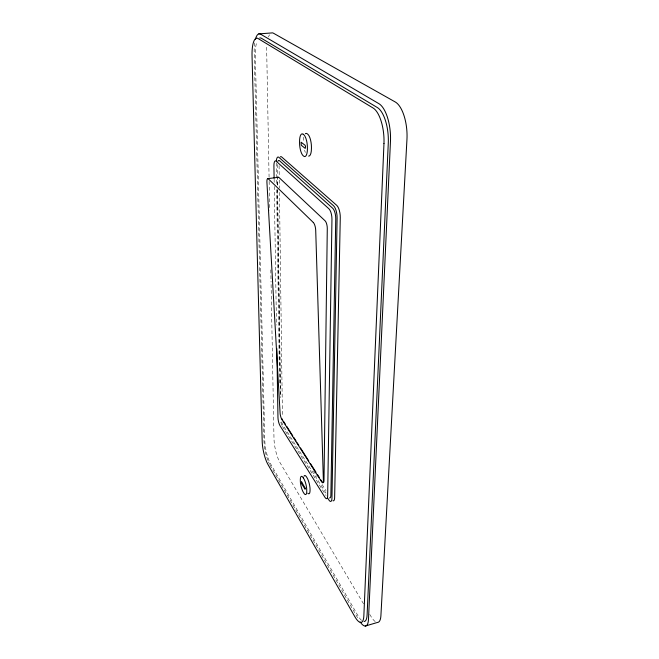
<?xml version="1.0" encoding="UTF-8"?>
<svg xmlns="http://www.w3.org/2000/svg" width="659" height="659" viewBox="0 0 659 659"><rect width="100%" height="100%" fill="white"/><g stroke="black" fill="none" stroke-linecap="round" stroke-linejoin="round"><path stroke-width="0.49" stroke-dasharray="3.29 2.47" d="M313.371 470.798L317.201 476.819M322.127 484.579L325.958 490.609M325.991 493.138L282.991 425.22A6.195 1.689 78.2 0 1 281.517 421.422M282.505 426.521L326.057 495.56M363.521 603.833L280.042 462.667A17.859 4.679 77.8 0 1 273.996 438.672L271.03 281.179M369.781 614.419L370.828 616.181A23.007 6.977 74.2 0 0 375.49 621.742M269.976 464.957L358.735 619.724M269.078 177.205L266.714 51.624A23.123 7.043 85.1 0 1 266.837 46.006M269.152 181.324L269.696 210.147M270.816 269.852L271.014 280.149M274.128 179.264L274.177 182.345M274.243 186.448L276.475 325.068M277.546 184.998L277.266 165.508A7.257 2.232 83 0 1 277.324 163.811M277.62 190.13L280.586 397.369M277.365 185.097L277.307 180.994A5.445 1.664 82.7 0 1 277.513 178.663M277.431 189.207L280.429 397.649M276.261 162.913L276.582 184.495M276.656 189.635L279.54 383.909M279.087 165.656L279.227 175.928M279.284 180.039L279.391 188.252M279.449 192.362L282.431 416.299M305.356 152.443A10.585 3.55 83.7 0 1 304.598 150.244M303.873 137.072A10.593 3.559 83.8 0 0 303.651 138.555A15.701 5.297 83.7 0 0 303.527 141.059M281.879 425.335A7.216 1.961 78.2 0 1 280.388 420.277M361.527 620.341A21.854 6.376 74.5 0 1 357.911 615.58L270.536 463.755A17.027 4.292 77.9 0 1 264.827 440.863L255.33 55.669A22.011 6.458 84.9 0 1 256.878 41.797M268.485 37.003A23.123 7.043 85.1 0 1 269.523 34.803M254.687 42.909A23.23 6.796 84.9 0 0 254.193 52.621L263.979 440.871A17.925 4.514 77.9 0 0 268.131 461.012M269.605 464.282A17.925 4.514 77.9 0 1 268.493 461.901"/><path stroke-width="0.99" d="M365.275 626.05L377.541 622.426A23.007 6.977 74.2 0 0 380.918 615.522L406.957 139.354A29.927 12.612 85.1 0 0 395.276 101.988L273.493 33.238A23.123 7.043 85.1 0 0 271.615 32.95L258.798 33.889M267.925 178.622L278.559 177.287M283.378 421.126L285.586 424.585M286.69 426.315L292.761 435.838M293.865 437.568L296.072 441.028M297.176 442.757L298.832 445.352M300.488 447.947L308.766 460.921M310.422 463.524L315.941 472.174M317.597 474.768L319.253 477.363M320.908 479.958L322.012 481.688M327.688 498.146L328.783 499.868A8.188 2.438 76.5 0 0 331.947 498.311L337.103 218.096A9.605 3.435 82.3 0 0 333.586 205.789L278.905 157.344A8.468 2.595 83 0 0 276.327 160.928M274.111 178.235L273.913 165.911A7.265 2.208 82.9 0 1 276.162 161.175L328.965 208.837A8.221 2.9 82.2 0 1 331.955 219.365L327.655 495.996A7.018 2.068 76.6 0 1 324.978 497.356L280.091 425.838A6.203 1.672 78.2 0 1 277.966 417.476L276.854 348.685M307.761 493.22A8.625 2.405 77 0 0 310.051 490.403A12.678 3.526 77 0 0 309.961 487.611A8.625 2.405 77 0 0 307.003 477.717A12.71 3.534 76.9 0 0 305.825 476.053A8.616 2.405 77 0 0 303.988 476.259M308.618 156.109A10.593 3.559 83.7 0 0 311.435 148.588A15.585 5.214 83.8 0 0 311.32 144.568A10.61 3.567 83.8 0 0 307.695 134.156A15.594 5.239 83.7 0 0 306.262 133.406A10.593 3.559 83.8 0 0 305.372 133.736M282.274 419.396A4.704 1.285 78.3 0 1 281.863 418.63M322.515 482.33A5.247 1.549 76.9 0 0 323.997 480.551L327.284 228.599A6.063 2.109 82 0 0 325.085 220.814L279.021 177.551A5.445 1.664 82.7 0 0 278.139 177.395M329.484 497.899A7.01 2.084 76.6 0 0 330.876 495.206L335.752 218.821A8.205 2.924 82.3 0 0 332.754 208.31L279.548 160.771A7.257 2.232 83 0 0 277.892 161.282M332.976 500.774A8.18 2.455 76.5 0 0 334.632 497.652L340.275 217.643A9.588 3.46 82.3 0 0 336.749 205.353L281.722 157.015A8.46 2.62 83 0 0 280.339 156.867M364.081 621.503A21.854 6.376 74.5 0 0 367.104 614.938L388.283 143.036A28.386 11.467 84.8 0 0 377.393 107.574L261.45 38.288A22.011 6.458 84.9 0 0 259.72 37.991M255.371 39.425A23.23 6.796 84.9 0 1 260.618 34.177L378.9 103.669A30.108 12.208 84.9 0 1 390.474 141.281L368.496 619.172A23.114 6.738 74.4 0 1 360.135 621.939M305.208 488.27L305.117 489.283L301.657 483.739L301.517 481.704L305.208 488.27M305.512 146.627L305.232 148.407L301.27 145.244L301.081 142.204L305.142 145.31L305.512 146.627M383.966 143.547L363.85 615.885A21.879 6.318 74.6 0 1 354.74 616.503L267.892 464.356A17.043 4.251 77.9 0 1 262.191 441.439L252.043 55.933A22.035 6.392 84.8 0 1 258.073 38.535L373.109 108.018A28.428 11.368 84.7 0 1 383.966 143.547M313.322 222.495L268.37 178.886A5.461 1.54 80.5 0 0 266.92 182.304L280.1 413.168A4.712 1.178 76.5 0 0 281.879 419.478L321.592 481.787A5.247 1.433 75.2 0 0 323.388 480.699L315.71 230.288A6.088 1.961 79.9 0 0 313.322 222.495M303.321 477.874A8.625 2.381 77 0 0 300.323 479.76A12.785 3.534 77 0 0 300.43 482.52A8.625 2.372 77 0 0 302.547 490.782A12.76 3.526 77.1 0 0 303.7 492.932A8.633 2.381 77 0 0 306.641 492.792A12.694 3.493 77.1 0 0 306.748 490.345A8.641 2.381 77 0 0 304.491 480.007A12.719 3.501 77 0 0 303.321 477.874M303.206 134.238A10.61 3.517 83.7 0 0 299.557 141.504A15.717 5.239 83.7 0 0 299.688 145.458A10.602 3.517 83.7 0 0 302.267 154.634A15.717 5.223 83.8 0 0 303.667 156.142A10.61 3.526 83.7 0 0 307.259 151.595A15.61 5.157 83.7 0 0 307.399 147.781A10.626 3.526 83.7 0 0 304.631 135.696A15.618 5.181 83.6 0 0 303.206 134.238"/></g></svg>
